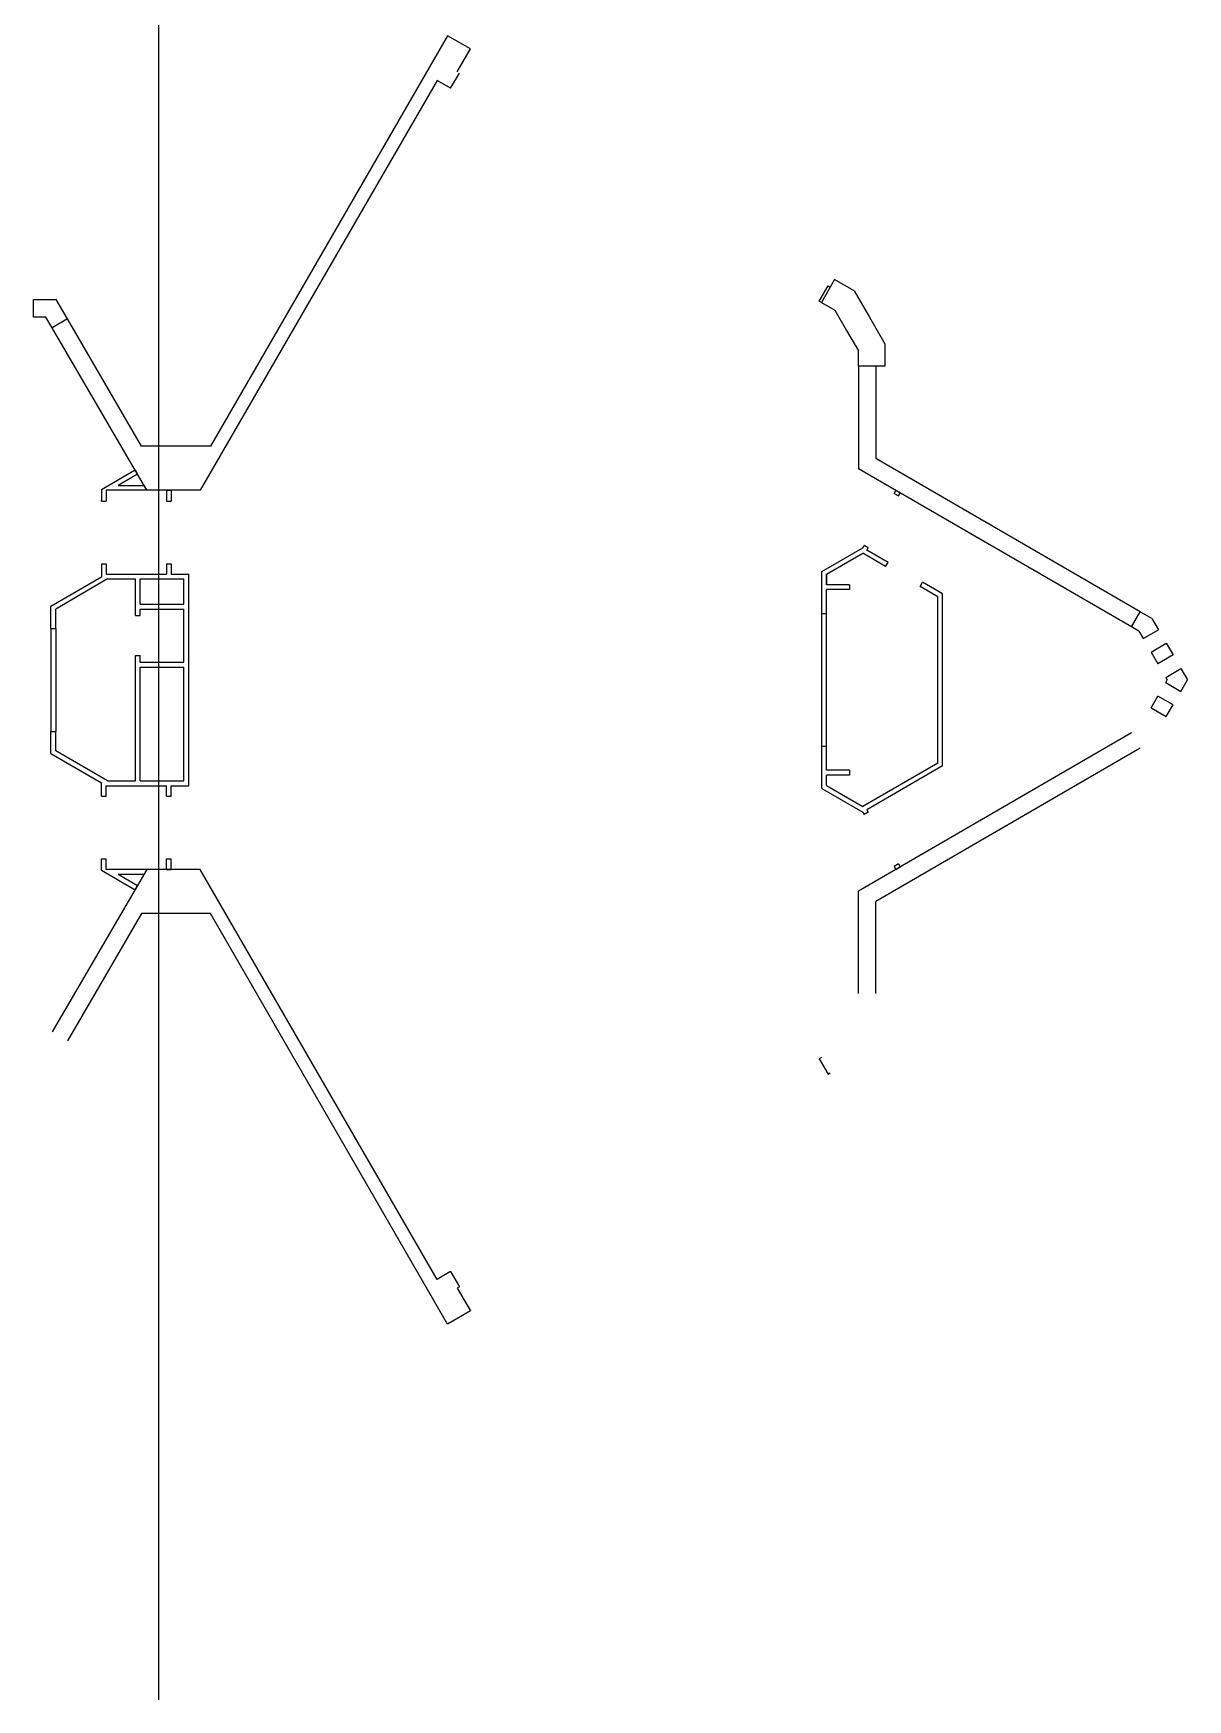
# Model space of a CAD drawing. Header units: millimetres. Extents: x -68315 to 81584, y -44830 to 67795.
# Drawn here: x 47285 to 73449, y -15155 to 22633 of the extents above; entities that cross this region are included whole.
import ezdxf

# ---------------------------------------------------------------- set-up
doc = ezdxf.new("R2010")
doc.units = ezdxf.units.MM
for name, color, linetype in [('BRICK_WALLS_P4', 1, 'Continuous'), ('COLUMNS_P5', 5, 'Continuous'), ('EXTERNAL_WORKS_P', 254, 'Continuous')]:
    doc.layers.add(name, color=color, linetype=linetype)

msp = doc.modelspace()

# ---------------------------------------------------------------- linework, layer by layer
at = {"layer": 'BRICK_WALLS_P4', "linetype": 'Continuous'}
for p, q in [((48827, 12286.4), (49590.7, 12731.3)), ((49646.1, 12636.2), (49206.6, 12380.2)), ((49590.7, 12731.3), (49646.1, 12636.2)), ((48827, 12286.4), (48827, 12027.2)), ((48937, 12270.2), (48937, 12027.2)), ((49859.3, 12270.2), (48937, 12270.2)), ((49206.6, 12380.2), (49795.2, 12380.2)), ((49795.2, 12380.2), (49859.3, 12270.2)), ((50299.3, 12270.2), (50409.3, 12270.2)), ((50299.3, 12270.2), (50299.3, 12027.2)), ((50409.3, 12270.2), (50409.3, 12027.2)), ((66797, 12197.4), (66837.1, 12266.6)), ((66797, 12197.4), (66892.1, 12142.3)), ((66837.1, 12266.6), (66932.3, 12211.5)), ((66892.1, 12142.3), (66932.3, 12211.5)), ((48827, 12027.2), (48827, 12045.1)), ((48827, 12027.2), (48937, 12027.2)), ((50299.3, 12027.2), (50409.3, 12027.2)), ((65154.7, 10429.7), (66084.7, 10969)), ((66084.7, 10969), (66114.8, 11020.9)), ((66209.9, 10965.7), (66114.8, 11020.9)), ((66179.8, 10913.8), (66209.9, 10965.7)), ((48827, 10605.1), (48827, 10306.1)), ((48827, 10605.1), (48937, 10605.1)), ((48937, 10605.1), (48937, 10370.2)), ((50299.3, 10605.1), (50299.3, 10370.2)), ((50299.3, 10605.1), (50409.3, 10605.1)), ((50409.3, 10605.1), (50409.3, 10370.2)), ((65264.7, 10366.4), (66084.7, 10841.8)), ((66603.1, 10539.3), (66084.7, 10841.8)), ((66658.3, 10634.4), (66179.8, 10913.8)), ((66603.1, 10539.3), (66658.3, 10634.4)), ((47684.7, 9640.6), (48827, 10306.1)), ((48966.7, 10260.2), (47794.7, 9577.4)), ((48937, 10370.2), (50299.3, 10370.2)), ((48966.7, 10260.2), (49599.3, 10260.2)), ((49599.3, 9427.9), (49599.3, 10260.2)), ((49709.3, 9686.1), (49709.3, 10260.2)), ((49709.3, 10260.2), (50699.3, 10260.2)), ((50409.3, 10370.2), (50809.3, 10370.2)), ((50699.3, 9686.1), (50699.3, 10260.2)), ((50809.3, 5570.2), (50809.3, 10370.2)), ((65154.7, 9470.2), (65154.7, 10429.7)), ((65264.7, 10130.2), (65264.7, 10366.4)), ((65264.7, 10366.4), (65264.7, 10130.2)), ((65784.7, 10130.2), (65264.7, 10130.2)), ((65264.7, 9470.2), (65264.7, 10020.2)), ((65784.7, 10020.2), (65264.7, 10020.2)), ((65784.7, 10130.2), (65784.7, 10020.2)), ((67382.6, 10089.3), (67437.8, 10184.4)), ((67784.7, 9856.1), (67382.6, 10089.3)), ((67894.7, 9919.5), (67437.8, 10184.4)), ((67784.7, 6084.3), (67784.7, 9856.1)), ((67894.7, 6020.9), (67894.7, 9919.5)), ((47684.7, 9139.5), (47684.7, 9640.6)), ((47794.7, 9139.5), (47794.7, 9577.4)), ((49709.3, 9686.1), (50699.3, 9686.1)), ((49709.3, 9576.1), (50699.3, 9576.1)), ((49709.3, 9427.9), (49709.3, 9576.1)), ((50699.3, 8370.8), (50699.3, 9576.1)), ((65154.7, 6470.2), (65154.7, 9470.2)), ((65264.7, 9470.2), (65154.7, 9470.2)), ((65264.7, 6470.2), (65264.7, 9470.2)), ((47684.7, 9139.5), (47684.7, 6800.9)), ((47684.7, 9139.5), (47794.7, 9139.5)), ((47794.7, 9139.5), (47794.7, 6800.9)), ((49599.3, 9427.9), (49709.3, 9427.9)), ((49599.3, 5680.2), (49599.3, 8527.9)), ((49599.3, 8527.9), (49709.3, 8527.9)), ((49709.3, 8370.8), (49709.3, 8527.9)), ((49709.3, 8370.8), (50699.3, 8370.8)), ((49709.3, 5680.2), (49709.3, 8260.8)), ((49709.3, 8260.8), (50699.3, 8260.8)), ((50699.3, 5680.2), (50699.3, 8260.8)), ((47684.7, 6299.8), (47684.7, 6800.9)), ((47684.7, 6800.9), (47794.7, 6800.9)), ((47794.7, 6363), (47794.7, 6800.9)), ((65154.7, 6470.2), (65264.7, 6470.2)), ((65154.7, 5510.7), (65154.7, 6470.2)), ((65264.7, 5920.2), (65264.7, 6470.2)), ((47684.7, 6299.8), (48827, 5634.3)), ((48966.7, 5680.2), (47794.7, 6363)), ((67784.7, 6084.3), (66084.7, 5098.6)), ((48966.7, 5680.2), (49599.3, 5680.2)), ((49709.3, 5680.2), (50699.3, 5680.2)), ((65784.7, 5920.2), (65264.7, 5920.2)), ((65264.7, 5574.1), (65264.7, 5810.2)), ((65784.7, 5810.2), (65264.7, 5810.2)), ((65784.7, 5920.2), (65784.7, 5810.2)), ((67894.7, 6020.9), (66179.8, 5026.6)), ((48827, 5335.4), (48827, 5634.3)), ((48827, 5335.4), (48937, 5335.4)), ((48937, 5335.4), (48937, 5570.2)), ((48937, 5570.2), (50299.3, 5570.2)), ((50299.3, 5335.4), (50299.3, 5570.2)), ((50299.3, 5335.4), (50409.3, 5335.4)), ((50409.3, 5335.4), (50409.3, 5570.2)), ((50409.3, 5570.2), (50809.3, 5570.2)), ((65154.7, 5510.7), (66084.7, 4971.4)), ((65264.7, 5574.1), (66084.7, 5098.6)), ((66084.7, 4971.4), (66114.8, 4919.5)), ((66209.9, 4974.7), (66114.8, 4919.5)), ((66179.8, 5026.6), (66209.9, 4974.7)), ((48827, 3913.2), (48937, 3913.2)), ((48827, 3895.4), (48827, 3913.2)), ((48827, 3654.1), (48827, 3913.2)), ((48937, 3670.2), (48937, 3913.2)), ((50299.3, 3670.2), (50299.3, 3913.2)), ((50299.3, 3913.2), (50409.3, 3913.2)), ((50409.3, 3670.2), (50409.3, 3913.2)), ((66892.1, 3798.2), (66797, 3743)), ((66892.1, 3798.2), (66932.3, 3729)), ((48827, 3654.1), (49590.7, 3209.2)), ((49859.3, 3670.2), (48937, 3670.2)), ((49795.2, 3560.2), (49206.6, 3560.2)), ((49646.1, 3304.2), (49206.6, 3560.2)), ((49795.2, 3560.2), (49859.3, 3670.2)), ((50299.3, 3670.2), (50409.3, 3670.2)), ((66797, 3743), (66837.1, 3673.8)), ((66837.1, 3673.8), (66932.3, 3729)), ((49590.7, 3209.2), (49646.1, 3304.2))]:
    msp.add_line(p, q, dxfattribs=at)
at = {"layer": 'COLUMNS_P5', "linetype": 'Continuous'}
for p, q in [((56674.9, 22579.5), (51300.2, 13270.2)), ((57194.5, 22279.5), (56674.9, 22579.5)), ((56894.5, 21759.9), (57194.5, 22279.5)), ((56434.7, 21563.5), (51069.2, 12270.2)), ((56742.1, 21386), (56434.7, 21563.5)), ((56742.1, 21386), (56942.1, 21732.4)), ((65448, 17051.7), (65148, 16532)), ((65889.7, 16796.7), (65448, 17051.7)), ((65099, 16560.5), (65299, 16906.9)), ((65299, 16906.9), (65348, 16878.6)), ((65889.7, 16796.7), (66237.2, 16194.8)), ((47284.7, 16600.2), (47799.6, 16600.2)), ((47284.7, 16200.2), (47284.7, 16600.2)), ((48058.9, 16155.3), (47799.6, 16600.2)), ((65148, 16532), (65099, 16560.5)), ((65148, 16532), (65449.6, 16357.9)), ((65449.7, 16357.9), (65717.2, 15894.6)), ((47569.7, 16200.2), (47284.7, 16200.2)), ((47713.2, 15953.9), (47569.7, 16200.2)), ((48058.9, 16155.3), (47713.2, 15953.9)), ((49276.7, 13270.2), (47713.2, 15953.9)), ((49739.6, 13270.2), (48058.9, 16155.3)), ((65717.2, 15894.6), (65984.7, 15431.3)), ((66237.2, 16194.8), (66584.7, 15592.9)), ((66584.7, 15592.9), (66584.7, 15082.9)), ((65984.7, 15082.9), (65984.7, 15431.3)), ((66584.7, 15082.9), (65984.7, 15082.9)), ((65984.7, 15082.9), (65984.7, 12760.9)), ((66384.7, 15082.9), (66384.7, 12991.3)), ((49859.3, 12270.2), (49276.7, 13270.2)), ((51300.2, 13270.2), (49739.6, 13270.2)), ((72376.4, 9517.1), (66384.7, 12991.3)), ((72175.7, 9171.1), (65984.7, 12760.9)), ((51069.2, 12270.2), (49859.3, 12270.2)), ((72175.7, 9171.1), (72376.4, 9517.1)), ((72635.9, 9366.7), (72376.4, 9517.1)), ((72343.6, 9073.8), (72175.7, 9171.1)), ((72343.6, 9073.8), (72441.3, 8906.1)), ((72441.3, 8906.1), (72786.9, 9107.4)), ((72635.9, 9366.7), (72786.9, 9107.4)), ((72620, 8599.3), (72965.6, 8800.7)), ((72965.6, 8800.7), (73119.2, 8537.2)), ((72620, 8599.3), (72773.5, 8335.8)), ((73119.2, 8537.2), (72773.5, 8335.8)), ((72952.2, 8029.1), (73297.8, 8230.4)), ((72952.2, 8029.1), (72986.5, 7970.2)), ((72952.2, 7911.4), (72986.5, 7970.2)), ((73297.8, 8230.4), (73449.5, 7970.2)), ((73297.8, 7710), (73449.5, 7970.2)), ((72620, 7341.1), (72773.5, 7604.6)), ((73119.2, 7403.3), (72773.5, 7604.6)), ((72952.2, 7911.4), (73297.8, 7710)), ((72620, 7341.1), (72965.6, 7139.7)), ((72965.6, 7139.7), (73119.2, 7403.3)), ((72175.7, 6769.3), (65984.7, 3179.5)), ((72376.4, 6423.3), (66384.7, 2949.1)), ((49859.3, 3670.2), (49276.7, 2670.2)), ((51069.2, 3670.2), (49859.3, 3670.2)), ((56434.7, -5623.1), (51069.2, 3670.2)), ((65984.7, 857.5), (65984.7, 3179.5)), ((49276.7, 2670.2), (47713.2, -13.5)), ((49739.6, 2670.2), (48058.9, -214.8)), ((51300.2, 2670.2), (49739.6, 2670.2)), ((56674.9, -6639.1), (51300.2, 2670.2)), ((66384.7, 857.5), (66384.7, 2949.1)), ((65148, -591.6), (65099, -620.1)), ((65099, -620.1), (65299, -966.5)), ((65299, -966.5), (65348, -938.1)), ((56742.1, -5445.6), (56434.7, -5623.1)), ((56742.1, -5445.6), (56942.1, -5792)), ((56942.1, -5792), (56894.5, -5819.5)), ((56894.5, -5819.5), (57194.5, -6339.1)), ((57194.5, -6339.1), (56674.9, -6639.1))]:
    msp.add_line(p, q, dxfattribs=at)
at = {"layer": 'EXTERNAL_WORKS_P', "linetype": 'Continuous'}
msp.add_line((50119.4, 26576.4), (50119.4, -15154.5), dxfattribs=at)

doc.saveas('drawing.dxf')
